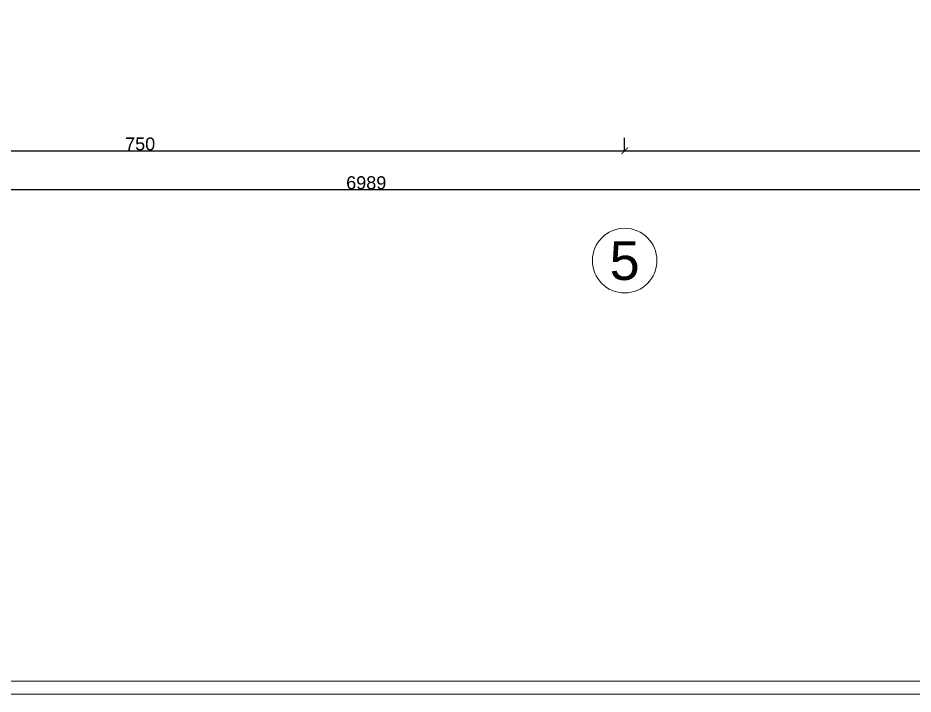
# Model space of a CAD drawing. Header units: centimetres. Extents: x 54005 to 61405, y 90310 to 94744.
# Drawn here: x 57435 to 58128, y 90439 to 90962 of the extents above; entities that cross this region are included whole.
import ezdxf
from ezdxf.enums import TextEntityAlignment as Align

# ---------------------------------------------------------------- set-up
doc = ezdxf.new("R2010")
doc.units = ezdxf.units.CM
doc.header["$LTSCALE"] = 25
doc.layers.get('0').update_dxf_attribs({"lineweight": 0})
doc.layers.get('Defpoints').update_dxf_attribs({"color": 115, "lineweight": 0})
doc.layers.add('ÖLCULENDIRME', color=115, linetype='Continuous', lineweight=5)
doc.styles.add('PEN-NO', font='arial.ttf')
doc.styles.get("Standard").update_dxf_attribs({"font": 'arial.ttf'})
doc.styles.add('YAZI', font='arial.ttf', dxfattribs={"height": 30})
doc.dimstyles.new('iç ölçü le', dxfattribs={"dimtxt": 10, "dimasz": 5, "dimexe": 10, "dimexo": 10, "dimgap": 0.09, "dimtad": 1, "dimdec": 0, "dimzin": 0, "dimdsep": 46, "dimtxsty": 'Standard', "dimblk": 'ARCHTICK', "dimcen": 0.09, "dimclrt": 7, "dimadec": 0, "dimazin": 0, "dimtfac": 1, "dimtdec": 0, "dimtofl": 0, "dimtmove": 0, "dimatfit": 3, "dimldrblk": 'DOT', "dimfxl": 20, "dimfxlon": 1, "dimtolj": 1, "dimtzin": 0, "dimarcsym": 0})

# ---------------------------------------------------------------- blocks, each defined once
blk = doc.blocks.new('AKS-NO')
blk.add_circle((0, 0), 62.5)
at = {"style": 'YAZI'}
blk.add_attdef('AKSNO', text='', height=50, dxfattribs=at).set_placement((0, 0), align=Align.MIDDLE_CENTER)
blk = doc.blocks.new('_ArchTick')
at = {"color": 0, "linetype": 'ByBlock', "const_width": 0.15}
blk.add_lwpolyline([(-0.5, -0.5), (0.5, 0.5)], dxfattribs=at)
blk = doc.blocks.new('*D32')
at = {"layer": 'Defpoints', "color": 0, "transparency": 16777216}
for p in [(54210.39, 90859.61), (61199.39, 90859.61), (61199.39, 90829.61)]:
    blk.add_point(p, dxfattribs=at)
at = {"layer": 'ÖLCULENDIRME', "color": 0, "lineweight": -2, "transparency": 16777216}
for p, q in [((54210.39, 90849.61), (54210.39, 90819.61)), ((61199.39, 90849.61), (61199.39, 90819.61)), ((54210.39, 90829.61), (61199.39, 90829.61))]:
    blk.add_line(p, q, dxfattribs=at)
at = {"layer": 'ÖLCULENDIRME', "color": 0, "lineweight": -2, "transparency": 16777216, "xscale": 5, "yscale": 5, "zscale": 5, "rotation": 180}
blk.add_blockref('_ArchTick', (54210.39, 90829.61), dxfattribs=at)
at = {"layer": 'ÖLCULENDIRME', "color": 0, "lineweight": -2, "transparency": 16777216, "xscale": 5, "yscale": 5, "zscale": 5}
blk.add_blockref('_ArchTick', (61199.39, 90829.61), dxfattribs=at)
at = {"layer": 'ÖLCULENDIRME', "color": 7, "transparency": 16777216, "insert": (57704.89, 90834.81), "char_height": 10, "attachment_point": 5}
blk.add_mtext('\\A1;6989', dxfattribs=at)
blk = doc.blocks.new('_Dot')
at = {"color": 0, "linetype": 'ByBlock', "lineweight": -2}
blk.add_line((-0.5, 0), (-1, 0), dxfattribs=at)
at = {"color": 0, "linetype": 'ByBlock', "const_width": 0.5}
blk.add_lwpolyline([(-0.25, 0, 1), (0.25, 0, 1)], format="xyb", close=True, dxfattribs=at)
blk = doc.blocks.new('*D37')
at = {"layer": 'Defpoints', "color": 0, "transparency": 16777216}
for p in [(57154.89, 90859.61), (57904.89, 90859.61), (57904.89, 90859.61)]:
    blk.add_point(p, dxfattribs=at)
at = {"layer": 'ÖLCULENDIRME', "color": 0, "lineweight": -2, "transparency": 16777216}
for p, q in [((57154.89, 90859.61), (57154.89, 90869.61)), ((57904.89, 90859.61), (57904.89, 90869.61)), ((57154.89, 90859.61), (57904.89, 90859.61))]:
    blk.add_line(p, q, dxfattribs=at)
at = {"layer": 'ÖLCULENDIRME', "color": 0, "lineweight": -2, "transparency": 16777216, "xscale": 5, "yscale": 5, "zscale": 5, "rotation": 180}
blk.add_blockref('_ArchTick', (57154.89, 90859.61), dxfattribs=at)
at = {"layer": 'ÖLCULENDIRME', "color": 0, "lineweight": -2, "transparency": 16777216, "xscale": 5, "yscale": 5, "zscale": 5}
blk.add_blockref('_ArchTick', (57904.89, 90859.61), dxfattribs=at)
at = {"layer": 'ÖLCULENDIRME', "color": 7, "transparency": 16777216, "insert": (57529.89, 90864.81), "char_height": 10, "attachment_point": 5}
blk.add_mtext('\\A1;750', dxfattribs=at)
blk = doc.blocks.new('*D38')
at = {"layer": 'Defpoints', "color": 0, "transparency": 16777216}
for p in [(57904.89, 90859.61), (58654.89, 90859.61), (58654.89, 90859.61)]:
    blk.add_point(p, dxfattribs=at)
at = {"layer": 'ÖLCULENDIRME', "color": 0, "lineweight": -2, "transparency": 16777216}
for p, q in [((57904.89, 90859.61), (57904.89, 90869.61)), ((58654.89, 90859.61), (58654.89, 90869.61)), ((57904.89, 90859.61), (58654.89, 90859.61))]:
    blk.add_line(p, q, dxfattribs=at)
at = {"layer": 'ÖLCULENDIRME', "color": 0, "lineweight": -2, "transparency": 16777216, "xscale": 5, "yscale": 5, "zscale": 5, "rotation": 180}
blk.add_blockref('_ArchTick', (57904.89, 90859.61), dxfattribs=at)
at = {"layer": 'ÖLCULENDIRME', "color": 0, "lineweight": -2, "transparency": 16777216, "xscale": 5, "yscale": 5, "zscale": 5}
blk.add_blockref('_ArchTick', (58654.89, 90859.61), dxfattribs=at)
at = {"layer": 'ÖLCULENDIRME', "color": 7, "transparency": 16777216, "insert": (58279.89, 90864.81), "char_height": 10, "attachment_point": 5}
blk.add_mtext('\\A1;750', dxfattribs=at)

msp = doc.modelspace()

# ---------------------------------------------------------------- linework, layer by layer
for points in [[(55369.38, 90439.18), (61224.38, 90439.18), (61224.38, 94614.18), (55369.38, 94614.18)], [(55379.38, 90449.18), (61214.38, 90449.18), (61214.38, 94604.18), (55379.38, 94604.18)]]:
    msp.add_lwpolyline(points, close=True)

# ---------------------------------------------------------------- block references
at = {"layer": 'ÖLCULENDIRME'}
ref = msp.add_blockref('AKS-NO', (57904.89, 90774.61), dxfattribs=dict(at, xscale=-0.4000000000232831, yscale=0.4000000000232831, zscale=0.4, rotation=180))
ref.add_attrib('AKSNO', '5', dxfattribs={"layer": '0', "height": 30, "style": 'PEN-NO'}).set_placement((57904.89, 90774.61), align=Align.MIDDLE_CENTER)

# ---------------------------------------------------------------- dimensions: what is measured, and where the dimension line sits
for base, p1, p2, picture, middle in [((57904.89, 90859.61), (57154.89, 90859.61), (57904.89, 90859.61), '*D37', (57529.89, 90864.81)), ((58654.89, 90859.61), (57904.89, 90859.61), (58654.89, 90859.61), '*D38', (58279.89, 90864.81))]:
    dim = msp.add_linear_dim(base=base, p1=p1, p2=p2, dimstyle='iç ölçü le', override={"dimtmove": 1}, dxfattribs=at)
    dim.commit()
    dim.dimension.update_dxf_attribs({"geometry": picture, "text_midpoint": middle})
dim = msp.add_linear_dim(base=(61199.39, 90829.61), p1=(54210.39, 90859.61), p2=(61199.39, 90859.61), dimstyle='iç ölçü le', dxfattribs=at)
dim.commit()
dim.dimension.update_dxf_attribs({"geometry": '*D32', "text_midpoint": (57704.89, 90834.81)})

doc.saveas('drawing.dxf')
